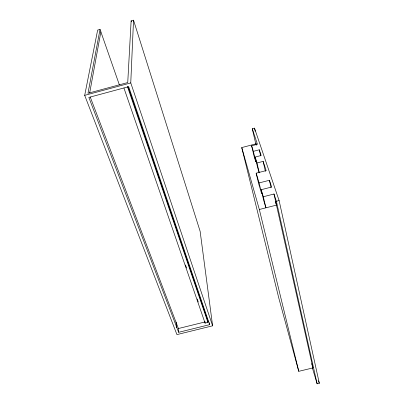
<?xml version="1.0" encoding="UTF-8"?>
<svg xmlns="http://www.w3.org/2000/svg" width="404" height="404" viewBox="0 0 404 404"><rect width="100%" height="100%" fill="white"/><g stroke="black" fill="none" stroke-linecap="round" stroke-linejoin="round"><path stroke-width="0.61" d="M212.615 325.811L130.76 82.916L133.527 20.2L131.128 20.862L127.74 82.552L87.981 93.289L100.035 29.421L97.652 30.078L84.688 95.349L176.937 334.598L212.615 325.811L200.126 231.315L133.527 20.2M89.688 92.844L100.869 31.815M84.688 95.349L130.76 82.916M255.823 144.087L252.273 128.725L254.495 128.144L279.108 200.566L319.311 383.275L317.12 383.8L312.449 368.135M252.273 128.725L257.444 144.279L251.621 145.804L253.364 151.343L259.277 149.798L261.171 155.495L255.161 157.06L257.015 162.974L263.13 161.383L266.191 170.589L256.161 173.185L259.115 182.931L269.412 180.28L271.655 187.022L261.171 189.718L263.307 196.753L273.978 194.011L312.928 367.913L298.763 371.321L278.816 298.132L241.749 147.576L256.257 143.784L256.651 144.975M273.978 194.011L276.386 201.263L279.108 200.566M241.749 147.576L259.338 209.499L276.462 205.121L275.296 201.571M209.398 322.796L209.636 324.659L178.649 332.3L178.401 328.528L204.939 321.973M207.353 321.377L208.56 321.079M123.952 88.072L205.081 323.084L207.934 322.382L207.681 320.357L128.098 86.845M90.249 97.051L178.401 328.528M178.649 332.3L88.85 97.415L128.674 86.678L209.636 324.659M100.035 29.421L119.347 84.825M185.517 264.989L186.542 267.968M197.233 298.985L198.258 301.97M127.406 86.486L207.934 322.382M131.128 20.862L131.436 21.826M318.584 380.866L319.311 383.275M311.666 363.701L312.928 367.913M259.338 209.499L298.763 371.321M261.171 189.718L263.767 200.672L265.918 207.818L263.307 196.753M259.115 182.931L261.686 193.774L258.696 183.86L256.161 173.185M255.161 157.06L257.606 167.483L259.297 172.897L257.015 162.974M253.364 151.343L255.793 161.661L254.03 156.015L251.621 145.804M256.257 143.784L256.54 145.011M263.13 161.383L265.398 171.347M254.495 128.144L255.202 131.214M259.277 149.798L260.671 155.878M269.412 180.28L271.049 187.532M276.386 201.263L317.12 383.8M204.899 321.564L205.081 323.084M176.144 322.074L176.503 327.71"/></g></svg>
